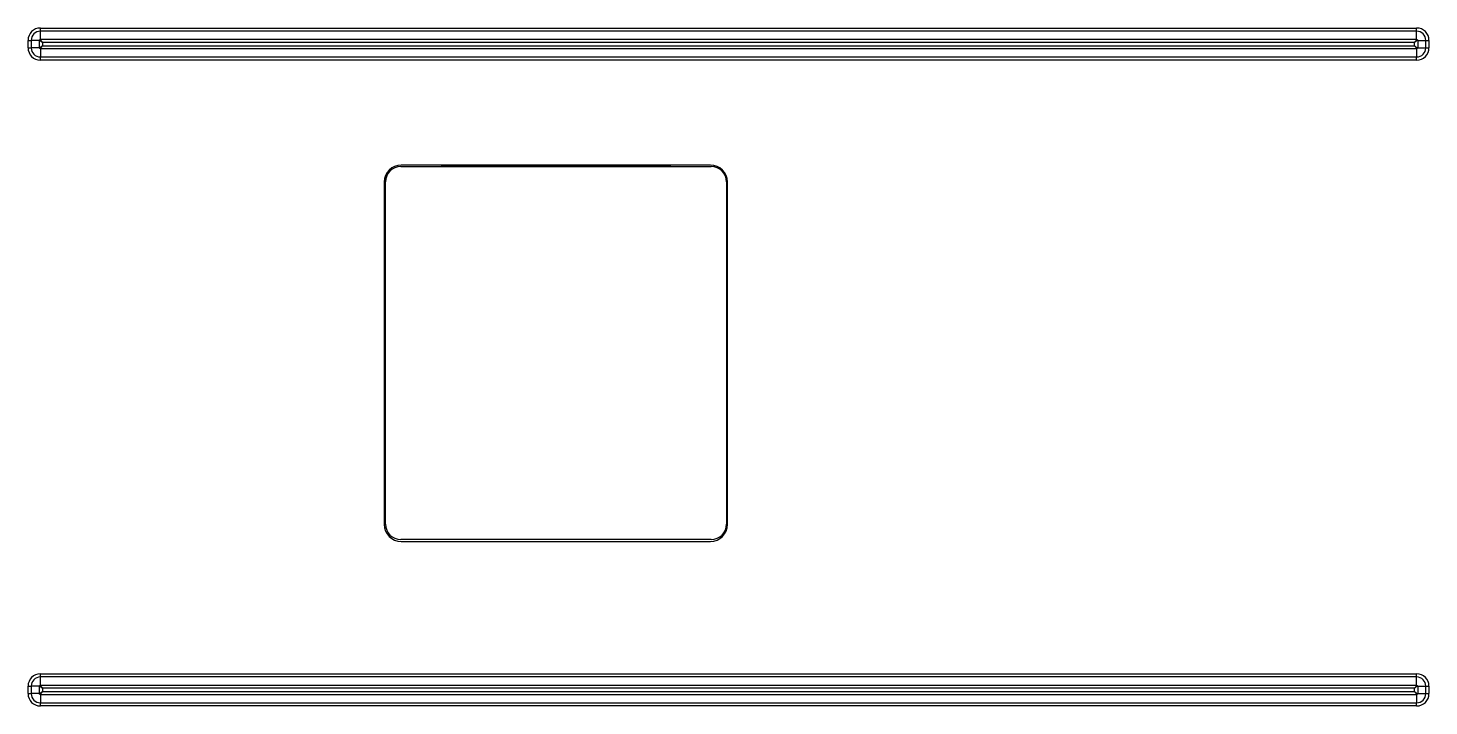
# Model space of a CAD drawing. Header units: millimetres. Extents: x 10547 to 11305, y 9897 to 10391.
# Drawn here: x 10963.787 to 10968.683, y 10157.545 to 10159.915 of the extents above; entities that cross this region are included whole.
import ezdxf

# ---------------------------------------------------------------- set-up
doc = ezdxf.new("R2010")
doc.units = ezdxf.units.MM
doc.layers.add('LG-AIRCON', color=240, linetype='Continuous')

# ---------------------------------------------------------------- blocks, each defined once
blk = doc.blocks.new('NEWUXC-1')
at = {"layer": 'LG-AIRCON', "color": 0}
for p, q in [((-322.75, 1319), (322.75, 1319)), ((-322.75, 1317.5), (-322.75, 1319)), ((322.75, 1317.5), (-322.75, 1317.5)), ((-322.75, 1313.7), (-322.75, 1317.5)), ((322.75, 1317.5), (322.75, 1319)), ((322.75, 1313.7), (322.75, 1317.5)), ((-328.55, 1309.7), (-328.55, 1313.2)), ((-328.55, 1313.2), (-327.05, 1313.2)), ((-328.55, 1309.7), (-327.05, 1309.7)), ((-327.05, 1313.2), (-327.05, 1309.7)), ((-323.25, 1313.2), (-327.05, 1313.2)), ((-323.25, 1309.7), (-327.05, 1309.7)), ((-323.25, 1309.7), (-323.25, 1313.2)), ((-322.75, 1313.7), (322.75, 1313.7)), ((-322.75, 1309.2), (-322.75, 1305.4)), ((322.75, 1309.2), (-322.75, 1309.2)), ((321.75, 1312.2), (-321.75, 1312.2)), ((-321.75, 1312.2), (-321.75, 1310.7)), ((-321.75, 1310.7), (321.75, 1310.7)), ((321.75, 1310.7), (321.75, 1312.2)), ((322.75, 1309.2), (322.75, 1305.4)), ((323.25, 1313.2), (327.05, 1313.2)), ((323.25, 1313.2), (323.25, 1309.7)), ((323.25, 1309.7), (327.05, 1309.7)), ((327.05, 1313.2), (328.55, 1313.2)), ((327.05, 1309.7), (327.05, 1313.2)), ((327.05, 1309.7), (328.55, 1309.7)), ((328.55, 1313.2), (328.55, 1309.7)), ((-322.75, 1303.9), (-322.75, 1305.4)), ((-322.75, 1305.4), (322.75, 1305.4)), ((322.75, 1303.9), (-322.75, 1303.9)), ((322.75, 1303.9), (322.75, 1305.4)), ((-153.7, 1254), (-8.1, 1254)), ((-8.5, 1254.7), (-153.5, 1254.7)), ((-134.4, 1254.5), (-134.4, 1254.7)), ((-134.4, 1254), (-134.4, 1254.5)), ((-134.4, 1254.5), (-27.4, 1254.5)), ((-27.4, 1254.5), (-27.4, 1254.7)), ((-27.4, 1254.5), (-27.4, 1254)), ((-161.5, 1246.7), (-161.5, 1086.1)), ((-160.9, 1086.2), (-160.9, 1246.8)), ((-0.9, 1246.8), (-0.9, 1086.2)), ((-0.5, 1086.1), (-0.5, 1246.7)), ((-161.5, 1240.64), (-161.1, 1240.64)), ((-161.1, 1240.64), (-160.9, 1240.44)), ((-0.9, 1240.64), (-0.5, 1240.64)), ((-8.1, 1079), (-153.7, 1079)), ((-153.5, 1078.1), (-8.5, 1078.1)), ((-322.75, 1016), (322.75, 1016)), ((-322.75, 1014.5), (-322.75, 1016)), ((322.75, 1014.5), (-322.75, 1014.5)), ((-322.75, 1010.7), (-322.75, 1014.5)), ((322.75, 1014.5), (322.75, 1016)), ((322.75, 1010.7), (322.75, 1014.5)), ((-328.55, 1006.7), (-328.55, 1010.2)), ((-328.55, 1010.2), (-327.05, 1010.2)), ((-328.55, 1006.7), (-327.05, 1006.7)), ((-327.05, 1010.2), (-327.05, 1006.7)), ((-323.25, 1010.2), (-327.05, 1010.2)), ((-323.25, 1006.7), (-327.05, 1006.7)), ((-323.25, 1006.7), (-323.25, 1010.2)), ((-322.75, 1010.7), (322.75, 1010.7)), ((-322.75, 1006.2), (-322.75, 1002.4)), ((322.75, 1006.2), (-322.75, 1006.2)), ((-321.75, 1009.2), (-321.75, 1007.7)), ((321.75, 1009.2), (-321.75, 1009.2)), ((-321.75, 1007.7), (321.75, 1007.7)), ((321.75, 1007.7), (321.75, 1009.2)), ((322.75, 1006.2), (322.75, 1002.4)), ((323.25, 1010.2), (327.05, 1010.2)), ((323.25, 1010.2), (323.25, 1006.7)), ((323.25, 1006.7), (327.05, 1006.7)), ((327.05, 1010.2), (328.55, 1010.2)), ((327.05, 1006.7), (327.05, 1010.2)), ((327.05, 1006.7), (328.55, 1006.7)), ((328.55, 1010.2), (328.55, 1006.7)), ((-322.75, 1000.9), (-322.75, 1002.4)), ((-322.75, 1002.4), (322.75, 1002.4)), ((322.75, 1000.9), (-322.75, 1000.9)), ((322.75, 1000.9), (322.75, 1002.4))]:
    blk.add_line(p, q, dxfattribs=at)
for points in [[(-323.25, 1313.2), (-323.24, 1313.21), (-323.23, 1313.22), (-323.23, 1313.23), (-323.22, 1313.24), (-323.21, 1313.25), (-323.2, 1313.27), (-323.19, 1313.28), (-323.18, 1313.29), (-323.17, 1313.3), (-323.16, 1313.31), (-323.16, 1313.32), (-323.15, 1313.33), (-323.14, 1313.34), (-323.13, 1313.35), (-323.12, 1313.36), (-323.11, 1313.37), (-323.1, 1313.39), (-323.09, 1313.4), (-323.08, 1313.41), (-323.07, 1313.42), (-323.06, 1313.43), (-323.05, 1313.44), (-323.04, 1313.45), (-323.03, 1313.46), (-323.02, 1313.47), (-323.01, 1313.48), (-323, 1313.49), (-322.99, 1313.5), (-322.98, 1313.51), (-322.97, 1313.52), (-322.96, 1313.53), (-322.95, 1313.54), (-322.94, 1313.55), (-322.92, 1313.56), (-322.91, 1313.57), (-322.9, 1313.58), (-322.89, 1313.59), (-322.88, 1313.6), (-322.87, 1313.61), (-322.86, 1313.61), (-322.85, 1313.62), (-322.84, 1313.63), (-322.83, 1313.64), (-322.82, 1313.65), (-322.8, 1313.66), (-322.79, 1313.67), (-322.78, 1313.68), (-322.77, 1313.68), (-322.76, 1313.69), (-322.75, 1313.7)], [(-323.25, 1313.2), (-323.21, 1313.19), (-323.18, 1313.19), (-323.14, 1313.18), (-323.11, 1313.17), (-323.07, 1313.16), (-323.04, 1313.15), (-323.01, 1313.14), (-322.98, 1313.13), (-322.95, 1313.12), (-322.92, 1313.11), (-322.89, 1313.09), (-322.86, 1313.08), (-322.83, 1313.06), (-322.8, 1313.04), (-322.76, 1313.03), (-322.73, 1313.01), (-322.7, 1312.99), (-322.67, 1312.97), (-322.64, 1312.95), (-322.61, 1312.93), (-322.58, 1312.91), (-322.55, 1312.89), (-322.52, 1312.86), (-322.49, 1312.84), (-322.46, 1312.82), (-322.43, 1312.79), (-322.4, 1312.77), (-322.37, 1312.75), (-322.35, 1312.72), (-322.32, 1312.7), (-322.29, 1312.67), (-322.26, 1312.65), (-322.23, 1312.63), (-322.2, 1312.6), (-322.17, 1312.58), (-322.15, 1312.55), (-322.12, 1312.53), (-322.09, 1312.5), (-322.06, 1312.48), (-322.03, 1312.45), (-322, 1312.43), (-321.98, 1312.4), (-321.95, 1312.38), (-321.92, 1312.35), (-321.89, 1312.33), (-321.86, 1312.3), (-321.83, 1312.28), (-321.81, 1312.25), (-321.78, 1312.23), (-321.75, 1312.2)], [(-321.75, 1310.7), (-321.78, 1310.67), (-321.81, 1310.65), (-321.83, 1310.62), (-321.86, 1310.6), (-321.89, 1310.57), (-321.92, 1310.55), (-321.95, 1310.52), (-321.98, 1310.5), (-322, 1310.47), (-322.03, 1310.45), (-322.06, 1310.42), (-322.09, 1310.4), (-322.12, 1310.37), (-322.15, 1310.35), (-322.17, 1310.32), (-322.2, 1310.3), (-322.23, 1310.27), (-322.26, 1310.25), (-322.29, 1310.23), (-322.32, 1310.2), (-322.35, 1310.18), (-322.37, 1310.15), (-322.4, 1310.13), (-322.43, 1310.11), (-322.46, 1310.08), (-322.49, 1310.06), (-322.52, 1310.04), (-322.55, 1310.01), (-322.58, 1309.99), (-322.61, 1309.97), (-322.64, 1309.95), (-322.67, 1309.93), (-322.7, 1309.91), (-322.73, 1309.89), (-322.76, 1309.87), (-322.8, 1309.86), (-322.83, 1309.84), (-322.86, 1309.82), (-322.89, 1309.81), (-322.92, 1309.79), (-322.95, 1309.78), (-322.98, 1309.77), (-323.01, 1309.76), (-323.04, 1309.75), (-323.07, 1309.74), (-323.11, 1309.73), (-323.14, 1309.72), (-323.18, 1309.71), (-323.21, 1309.71), (-323.25, 1309.7)], [(-322.75, 1309.2), (-322.76, 1309.21), (-322.77, 1309.22), (-322.78, 1309.22), (-322.79, 1309.23), (-322.8, 1309.24), (-322.82, 1309.25), (-322.83, 1309.26), (-322.84, 1309.27), (-322.85, 1309.28), (-322.86, 1309.29), (-322.87, 1309.29), (-322.88, 1309.3), (-322.89, 1309.31), (-322.9, 1309.32), (-322.91, 1309.33), (-322.92, 1309.34), (-322.94, 1309.35), (-322.95, 1309.36), (-322.96, 1309.37), (-322.97, 1309.38), (-322.98, 1309.39), (-322.99, 1309.4), (-323, 1309.41), (-323.01, 1309.42), (-323.02, 1309.43), (-323.03, 1309.44), (-323.04, 1309.45), (-323.05, 1309.46), (-323.06, 1309.47), (-323.07, 1309.48), (-323.08, 1309.49), (-323.09, 1309.5), (-323.1, 1309.51), (-323.11, 1309.53), (-323.12, 1309.54), (-323.13, 1309.55), (-323.14, 1309.56), (-323.15, 1309.57), (-323.16, 1309.58), (-323.16, 1309.59), (-323.17, 1309.6), (-323.18, 1309.61), (-323.19, 1309.62), (-323.2, 1309.63), (-323.21, 1309.65), (-323.22, 1309.66), (-323.23, 1309.67), (-323.23, 1309.68), (-323.24, 1309.69), (-323.25, 1309.7)], [(-322.75, 1313.7), (-322.75, 1313.67), (-322.74, 1313.63), (-322.73, 1313.6), (-322.73, 1313.57), (-322.72, 1313.54), (-322.71, 1313.5), (-322.7, 1313.47), (-322.68, 1313.44), (-322.67, 1313.4), (-322.66, 1313.37), (-322.64, 1313.34), (-322.63, 1313.31), (-322.61, 1313.28), (-322.59, 1313.24), (-322.58, 1313.21), (-322.56, 1313.18), (-322.54, 1313.15), (-322.52, 1313.12), (-322.5, 1313.09), (-322.48, 1313.06), (-322.46, 1313.03), (-322.43, 1313), (-322.41, 1312.97), (-322.39, 1312.94), (-322.37, 1312.91), (-322.34, 1312.88), (-322.32, 1312.85), (-322.3, 1312.82), (-322.27, 1312.8), (-322.25, 1312.77), (-322.22, 1312.74), (-322.2, 1312.71), (-322.18, 1312.68), (-322.15, 1312.65), (-322.13, 1312.62), (-322.1, 1312.6), (-322.08, 1312.57), (-322.05, 1312.54), (-322.03, 1312.51), (-322, 1312.48), (-321.98, 1312.45), (-321.95, 1312.43), (-321.93, 1312.4), (-321.9, 1312.37), (-321.88, 1312.34), (-321.85, 1312.31), (-321.83, 1312.28), (-321.8, 1312.26), (-321.78, 1312.23), (-321.75, 1312.2)], [(-321.75, 1310.7), (-321.78, 1310.67), (-321.8, 1310.64), (-321.83, 1310.62), (-321.85, 1310.59), (-321.88, 1310.56), (-321.9, 1310.53), (-321.93, 1310.5), (-321.95, 1310.47), (-321.98, 1310.45), (-322, 1310.42), (-322.03, 1310.39), (-322.05, 1310.36), (-322.08, 1310.33), (-322.1, 1310.3), (-322.13, 1310.28), (-322.15, 1310.25), (-322.18, 1310.22), (-322.2, 1310.19), (-322.22, 1310.16), (-322.25, 1310.13), (-322.27, 1310.1), (-322.3, 1310.08), (-322.32, 1310.05), (-322.34, 1310.02), (-322.37, 1309.99), (-322.39, 1309.96), (-322.41, 1309.93), (-322.43, 1309.9), (-322.46, 1309.87), (-322.48, 1309.84), (-322.5, 1309.81), (-322.52, 1309.78), (-322.54, 1309.75), (-322.56, 1309.72), (-322.58, 1309.69), (-322.59, 1309.66), (-322.61, 1309.62), (-322.63, 1309.59), (-322.64, 1309.56), (-322.66, 1309.53), (-322.67, 1309.5), (-322.68, 1309.46), (-322.7, 1309.43), (-322.71, 1309.4), (-322.72, 1309.36), (-322.73, 1309.33), (-322.73, 1309.3), (-322.74, 1309.27), (-322.75, 1309.23), (-322.75, 1309.2)], [(322.75, 1313.7), (322.74, 1313.66), (322.74, 1313.63), (322.73, 1313.59), (322.72, 1313.56), (322.71, 1313.52), (322.7, 1313.49), (322.69, 1313.46), (322.68, 1313.43), (322.67, 1313.4), (322.66, 1313.37), (322.64, 1313.34), (322.63, 1313.31), (322.61, 1313.28), (322.59, 1313.25), (322.58, 1313.21), (322.56, 1313.18), (322.54, 1313.15), (322.52, 1313.12), (322.5, 1313.09), (322.48, 1313.06), (322.46, 1313.03), (322.44, 1313), (322.41, 1312.97), (322.39, 1312.94), (322.37, 1312.91), (322.34, 1312.88), (322.32, 1312.85), (322.3, 1312.82), (322.27, 1312.8), (322.25, 1312.77), (322.22, 1312.74), (322.2, 1312.71), (322.18, 1312.68), (322.15, 1312.65), (322.13, 1312.62), (322.1, 1312.6), (322.08, 1312.57), (322.05, 1312.54), (322.03, 1312.51), (322, 1312.48), (321.98, 1312.45), (321.95, 1312.43), (321.93, 1312.4), (321.9, 1312.37), (321.88, 1312.34), (321.85, 1312.31), (321.83, 1312.28), (321.8, 1312.26), (321.78, 1312.23), (321.75, 1312.2)], [(323.25, 1313.2), (323.22, 1313.2), (323.18, 1313.19), (323.15, 1313.18), (323.12, 1313.18), (323.09, 1313.17), (323.05, 1313.16), (323.02, 1313.15), (322.99, 1313.13), (322.95, 1313.12), (322.92, 1313.11), (322.89, 1313.09), (322.86, 1313.08), (322.83, 1313.06), (322.79, 1313.04), (322.76, 1313.03), (322.73, 1313.01), (322.7, 1312.99), (322.67, 1312.97), (322.64, 1312.95), (322.61, 1312.93), (322.58, 1312.91), (322.55, 1312.88), (322.52, 1312.86), (322.49, 1312.84), (322.46, 1312.82), (322.43, 1312.79), (322.4, 1312.77), (322.37, 1312.75), (322.35, 1312.72), (322.32, 1312.7), (322.29, 1312.67), (322.26, 1312.65), (322.23, 1312.63), (322.2, 1312.6), (322.17, 1312.58), (322.15, 1312.55), (322.12, 1312.53), (322.09, 1312.5), (322.06, 1312.48), (322.03, 1312.45), (322, 1312.43), (321.98, 1312.4), (321.95, 1312.38), (321.92, 1312.35), (321.89, 1312.33), (321.86, 1312.3), (321.83, 1312.28), (321.81, 1312.25), (321.78, 1312.23), (321.75, 1312.2)], [(321.75, 1310.7), (321.78, 1310.67), (321.8, 1310.64), (321.83, 1310.62), (321.85, 1310.59), (321.88, 1310.56), (321.9, 1310.53), (321.93, 1310.5), (321.95, 1310.47), (321.98, 1310.45), (322, 1310.42), (322.03, 1310.39), (322.05, 1310.36), (322.08, 1310.33), (322.1, 1310.3), (322.13, 1310.28), (322.15, 1310.25), (322.18, 1310.22), (322.2, 1310.19), (322.22, 1310.16), (322.25, 1310.13), (322.27, 1310.1), (322.3, 1310.08), (322.32, 1310.05), (322.34, 1310.02), (322.37, 1309.99), (322.39, 1309.96), (322.41, 1309.93), (322.44, 1309.9), (322.46, 1309.87), (322.48, 1309.84), (322.5, 1309.81), (322.52, 1309.78), (322.54, 1309.75), (322.56, 1309.72), (322.58, 1309.69), (322.59, 1309.65), (322.61, 1309.62), (322.63, 1309.59), (322.64, 1309.56), (322.66, 1309.53), (322.67, 1309.5), (322.68, 1309.47), (322.69, 1309.44), (322.7, 1309.41), (322.71, 1309.38), (322.72, 1309.34), (322.73, 1309.31), (322.74, 1309.27), (322.74, 1309.24), (322.75, 1309.2)], [(321.75, 1310.7), (321.78, 1310.67), (321.81, 1310.65), (321.83, 1310.62), (321.86, 1310.6), (321.89, 1310.57), (321.92, 1310.55), (321.95, 1310.52), (321.98, 1310.5), (322, 1310.47), (322.03, 1310.45), (322.06, 1310.42), (322.09, 1310.4), (322.12, 1310.37), (322.15, 1310.35), (322.17, 1310.32), (322.2, 1310.3), (322.23, 1310.27), (322.26, 1310.25), (322.29, 1310.23), (322.32, 1310.2), (322.35, 1310.18), (322.37, 1310.15), (322.4, 1310.13), (322.43, 1310.11), (322.46, 1310.08), (322.49, 1310.06), (322.52, 1310.04), (322.55, 1310.02), (322.58, 1309.99), (322.61, 1309.97), (322.64, 1309.95), (322.67, 1309.93), (322.7, 1309.91), (322.73, 1309.89), (322.76, 1309.87), (322.79, 1309.86), (322.83, 1309.84), (322.86, 1309.82), (322.89, 1309.81), (322.92, 1309.79), (322.95, 1309.78), (322.99, 1309.77), (323.02, 1309.75), (323.05, 1309.74), (323.09, 1309.73), (323.12, 1309.72), (323.15, 1309.72), (323.18, 1309.71), (323.22, 1309.7), (323.25, 1309.7)], [(322.75, 1313.7), (322.76, 1313.69), (322.77, 1313.68), (322.78, 1313.68), (322.79, 1313.67), (322.8, 1313.66), (322.82, 1313.65), (322.83, 1313.64), (322.84, 1313.63), (322.85, 1313.62), (322.86, 1313.61), (322.87, 1313.61), (322.88, 1313.6), (322.89, 1313.59), (322.9, 1313.58), (322.91, 1313.57), (322.92, 1313.56), (322.94, 1313.55), (322.95, 1313.54), (322.96, 1313.53), (322.97, 1313.52), (322.98, 1313.51), (322.99, 1313.5), (323, 1313.49), (323.01, 1313.48), (323.02, 1313.47), (323.03, 1313.46), (323.04, 1313.45), (323.05, 1313.44), (323.06, 1313.43), (323.07, 1313.42), (323.08, 1313.41), (323.09, 1313.4), (323.1, 1313.39), (323.11, 1313.37), (323.12, 1313.36), (323.13, 1313.35), (323.14, 1313.34), (323.15, 1313.33), (323.16, 1313.32), (323.16, 1313.31), (323.17, 1313.3), (323.18, 1313.29), (323.19, 1313.28), (323.2, 1313.27), (323.21, 1313.25), (323.22, 1313.24), (323.23, 1313.23), (323.23, 1313.22), (323.24, 1313.21), (323.25, 1313.2)], [(323.25, 1309.7), (323.24, 1309.69), (323.23, 1309.68), (323.23, 1309.67), (323.22, 1309.66), (323.21, 1309.65), (323.2, 1309.63), (323.19, 1309.62), (323.18, 1309.61), (323.17, 1309.6), (323.16, 1309.59), (323.16, 1309.58), (323.15, 1309.57), (323.14, 1309.56), (323.13, 1309.55), (323.12, 1309.54), (323.11, 1309.53), (323.1, 1309.51), (323.09, 1309.5), (323.08, 1309.49), (323.07, 1309.48), (323.06, 1309.47), (323.05, 1309.46), (323.04, 1309.45), (323.03, 1309.44), (323.02, 1309.43), (323.01, 1309.42), (323, 1309.41), (322.99, 1309.4), (322.98, 1309.39), (322.97, 1309.38), (322.96, 1309.37), (322.95, 1309.36), (322.94, 1309.35), (322.92, 1309.34), (322.91, 1309.33), (322.9, 1309.32), (322.89, 1309.31), (322.88, 1309.3), (322.87, 1309.29), (322.86, 1309.29), (322.85, 1309.28), (322.84, 1309.27), (322.83, 1309.26), (322.82, 1309.25), (322.8, 1309.24), (322.79, 1309.23), (322.78, 1309.22), (322.77, 1309.22), (322.76, 1309.21), (322.75, 1309.2)], [(-323.25, 1010.2), (-323.24, 1010.21), (-323.23, 1010.22), (-323.23, 1010.23), (-323.22, 1010.24), (-323.21, 1010.25), (-323.2, 1010.27), (-323.19, 1010.28), (-323.18, 1010.29), (-323.17, 1010.3), (-323.16, 1010.31), (-323.16, 1010.32), (-323.15, 1010.33), (-323.14, 1010.34), (-323.13, 1010.35), (-323.12, 1010.36), (-323.11, 1010.37), (-323.1, 1010.39), (-323.09, 1010.4), (-323.08, 1010.41), (-323.07, 1010.42), (-323.06, 1010.43), (-323.05, 1010.44), (-323.04, 1010.45), (-323.03, 1010.46), (-323.02, 1010.47), (-323.01, 1010.48), (-323, 1010.49), (-322.99, 1010.5), (-322.98, 1010.51), (-322.97, 1010.52), (-322.96, 1010.53), (-322.95, 1010.54), (-322.94, 1010.55), (-322.92, 1010.56), (-322.91, 1010.57), (-322.9, 1010.58), (-322.89, 1010.59), (-322.88, 1010.6), (-322.87, 1010.61), (-322.86, 1010.61), (-322.85, 1010.62), (-322.84, 1010.63), (-322.83, 1010.64), (-322.82, 1010.65), (-322.8, 1010.66), (-322.79, 1010.67), (-322.78, 1010.68), (-322.77, 1010.68), (-322.76, 1010.69), (-322.75, 1010.7)], [(-323.25, 1010.2), (-323.21, 1010.19), (-323.18, 1010.19), (-323.14, 1010.18), (-323.11, 1010.17), (-323.07, 1010.16), (-323.04, 1010.15), (-323.01, 1010.14), (-322.98, 1010.13), (-322.95, 1010.12), (-322.92, 1010.11), (-322.89, 1010.09), (-322.86, 1010.08), (-322.83, 1010.06), (-322.8, 1010.04), (-322.76, 1010.03), (-322.73, 1010.01), (-322.7, 1009.99), (-322.67, 1009.97), (-322.64, 1009.95), (-322.61, 1009.93), (-322.58, 1009.91), (-322.55, 1009.89), (-322.52, 1009.86), (-322.49, 1009.84), (-322.46, 1009.82), (-322.43, 1009.79), (-322.4, 1009.77), (-322.37, 1009.75), (-322.35, 1009.72), (-322.32, 1009.7), (-322.29, 1009.67), (-322.26, 1009.65), (-322.23, 1009.63), (-322.2, 1009.6), (-322.17, 1009.58), (-322.15, 1009.55), (-322.12, 1009.53), (-322.09, 1009.5), (-322.06, 1009.48), (-322.03, 1009.45), (-322, 1009.43), (-321.98, 1009.4), (-321.95, 1009.38), (-321.92, 1009.35), (-321.89, 1009.33), (-321.86, 1009.3), (-321.83, 1009.28), (-321.81, 1009.25), (-321.78, 1009.23), (-321.75, 1009.2)], [(-321.75, 1007.7), (-321.78, 1007.68), (-321.81, 1007.65), (-321.83, 1007.62), (-321.86, 1007.6), (-321.89, 1007.57), (-321.92, 1007.55), (-321.95, 1007.52), (-321.98, 1007.5), (-322, 1007.47), (-322.03, 1007.45), (-322.06, 1007.42), (-322.09, 1007.4), (-322.12, 1007.37), (-322.15, 1007.35), (-322.17, 1007.32), (-322.2, 1007.3), (-322.23, 1007.27), (-322.26, 1007.25), (-322.29, 1007.23), (-322.32, 1007.2), (-322.35, 1007.18), (-322.37, 1007.15), (-322.4, 1007.13), (-322.43, 1007.11), (-322.46, 1007.08), (-322.49, 1007.06), (-322.52, 1007.04), (-322.55, 1007.01), (-322.58, 1006.99), (-322.61, 1006.97), (-322.64, 1006.95), (-322.67, 1006.93), (-322.7, 1006.91), (-322.73, 1006.89), (-322.76, 1006.87), (-322.8, 1006.86), (-322.83, 1006.84), (-322.86, 1006.82), (-322.89, 1006.81), (-322.92, 1006.79), (-322.95, 1006.78), (-322.98, 1006.77), (-323.01, 1006.76), (-323.04, 1006.75), (-323.07, 1006.74), (-323.11, 1006.73), (-323.14, 1006.72), (-323.18, 1006.71), (-323.21, 1006.71), (-323.25, 1006.7)], [(-322.75, 1006.2), (-322.76, 1006.21), (-322.77, 1006.22), (-322.78, 1006.23), (-322.79, 1006.23), (-322.8, 1006.24), (-322.82, 1006.25), (-322.83, 1006.26), (-322.84, 1006.27), (-322.85, 1006.28), (-322.86, 1006.29), (-322.87, 1006.29), (-322.88, 1006.3), (-322.89, 1006.31), (-322.9, 1006.32), (-322.91, 1006.33), (-322.92, 1006.34), (-322.94, 1006.35), (-322.95, 1006.36), (-322.96, 1006.37), (-322.97, 1006.38), (-322.98, 1006.39), (-322.99, 1006.4), (-323, 1006.41), (-323.01, 1006.42), (-323.02, 1006.43), (-323.03, 1006.44), (-323.04, 1006.45), (-323.05, 1006.46), (-323.06, 1006.47), (-323.07, 1006.48), (-323.08, 1006.49), (-323.09, 1006.5), (-323.1, 1006.51), (-323.11, 1006.53), (-323.12, 1006.54), (-323.13, 1006.55), (-323.14, 1006.56), (-323.15, 1006.57), (-323.16, 1006.58), (-323.16, 1006.59), (-323.17, 1006.6), (-323.18, 1006.61), (-323.19, 1006.62), (-323.2, 1006.63), (-323.21, 1006.65), (-323.22, 1006.66), (-323.23, 1006.67), (-323.23, 1006.68), (-323.24, 1006.69), (-323.25, 1006.7)], [(-322.75, 1010.7), (-322.75, 1010.67), (-322.74, 1010.63), (-322.73, 1010.6), (-322.73, 1010.57), (-322.72, 1010.54), (-322.71, 1010.5), (-322.7, 1010.47), (-322.68, 1010.44), (-322.67, 1010.4), (-322.66, 1010.37), (-322.64, 1010.34), (-322.63, 1010.31), (-322.61, 1010.28), (-322.59, 1010.24), (-322.58, 1010.21), (-322.56, 1010.18), (-322.54, 1010.15), (-322.52, 1010.12), (-322.5, 1010.09), (-322.48, 1010.06), (-322.46, 1010.03), (-322.43, 1010), (-322.41, 1009.97), (-322.39, 1009.94), (-322.37, 1009.91), (-322.34, 1009.88), (-322.32, 1009.85), (-322.3, 1009.82), (-322.27, 1009.8), (-322.25, 1009.77), (-322.22, 1009.74), (-322.2, 1009.71), (-322.18, 1009.68), (-322.15, 1009.65), (-322.13, 1009.62), (-322.1, 1009.6), (-322.08, 1009.57), (-322.05, 1009.54), (-322.03, 1009.51), (-322, 1009.48), (-321.98, 1009.45), (-321.95, 1009.43), (-321.93, 1009.4), (-321.9, 1009.37), (-321.88, 1009.34), (-321.85, 1009.31), (-321.83, 1009.29), (-321.8, 1009.26), (-321.78, 1009.23), (-321.75, 1009.2)], [(-321.75, 1007.7), (-321.78, 1007.67), (-321.8, 1007.64), (-321.83, 1007.62), (-321.85, 1007.59), (-321.88, 1007.56), (-321.9, 1007.53), (-321.93, 1007.5), (-321.95, 1007.47), (-321.98, 1007.45), (-322, 1007.42), (-322.03, 1007.39), (-322.05, 1007.36), (-322.08, 1007.33), (-322.1, 1007.3), (-322.13, 1007.28), (-322.15, 1007.25), (-322.18, 1007.22), (-322.2, 1007.19), (-322.22, 1007.16), (-322.25, 1007.13), (-322.27, 1007.1), (-322.3, 1007.08), (-322.32, 1007.05), (-322.34, 1007.02), (-322.37, 1006.99), (-322.39, 1006.96), (-322.41, 1006.93), (-322.43, 1006.9), (-322.46, 1006.87), (-322.48, 1006.84), (-322.5, 1006.81), (-322.52, 1006.78), (-322.54, 1006.75), (-322.56, 1006.72), (-322.58, 1006.69), (-322.59, 1006.66), (-322.61, 1006.62), (-322.63, 1006.59), (-322.64, 1006.56), (-322.66, 1006.53), (-322.67, 1006.5), (-322.68, 1006.46), (-322.7, 1006.43), (-322.71, 1006.4), (-322.72, 1006.36), (-322.73, 1006.33), (-322.73, 1006.3), (-322.74, 1006.27), (-322.75, 1006.23), (-322.75, 1006.2)], [(322.75, 1010.7), (322.74, 1010.66), (322.74, 1010.63), (322.73, 1010.59), (322.72, 1010.56), (322.71, 1010.52), (322.7, 1010.49), (322.69, 1010.46), (322.68, 1010.43), (322.67, 1010.4), (322.66, 1010.37), (322.64, 1010.34), (322.63, 1010.31), (322.61, 1010.28), (322.59, 1010.25), (322.58, 1010.21), (322.56, 1010.18), (322.54, 1010.15), (322.52, 1010.12), (322.5, 1010.09), (322.48, 1010.06), (322.46, 1010.03), (322.44, 1010), (322.41, 1009.97), (322.39, 1009.94), (322.37, 1009.91), (322.34, 1009.88), (322.32, 1009.85), (322.3, 1009.82), (322.27, 1009.8), (322.25, 1009.77), (322.22, 1009.74), (322.2, 1009.71), (322.18, 1009.68), (322.15, 1009.65), (322.13, 1009.62), (322.1, 1009.6), (322.08, 1009.57), (322.05, 1009.54), (322.03, 1009.51), (322, 1009.48), (321.98, 1009.45), (321.95, 1009.43), (321.93, 1009.4), (321.9, 1009.37), (321.88, 1009.34), (321.85, 1009.31), (321.83, 1009.28), (321.8, 1009.26), (321.78, 1009.23), (321.75, 1009.2)], [(323.25, 1010.2), (323.22, 1010.2), (323.18, 1010.19), (323.15, 1010.18), (323.12, 1010.18), (323.09, 1010.17), (323.05, 1010.16), (323.02, 1010.15), (322.99, 1010.13), (322.95, 1010.12), (322.92, 1010.11), (322.89, 1010.09), (322.86, 1010.08), (322.83, 1010.06), (322.79, 1010.04), (322.76, 1010.03), (322.73, 1010.01), (322.7, 1009.99), (322.67, 1009.97), (322.64, 1009.95), (322.61, 1009.93), (322.58, 1009.91), (322.55, 1009.88), (322.52, 1009.86), (322.49, 1009.84), (322.46, 1009.82), (322.43, 1009.79), (322.4, 1009.77), (322.37, 1009.75), (322.35, 1009.72), (322.32, 1009.7), (322.29, 1009.67), (322.26, 1009.65), (322.23, 1009.63), (322.2, 1009.6), (322.17, 1009.58), (322.15, 1009.55), (322.12, 1009.53), (322.09, 1009.5), (322.06, 1009.48), (322.03, 1009.45), (322, 1009.43), (321.98, 1009.4), (321.95, 1009.38), (321.92, 1009.35), (321.89, 1009.33), (321.86, 1009.3), (321.83, 1009.28), (321.81, 1009.25), (321.78, 1009.23), (321.75, 1009.2)], [(321.75, 1007.7), (321.78, 1007.67), (321.8, 1007.64), (321.83, 1007.62), (321.85, 1007.59), (321.88, 1007.56), (321.9, 1007.53), (321.93, 1007.5), (321.95, 1007.47), (321.98, 1007.45), (322, 1007.42), (322.03, 1007.39), (322.05, 1007.36), (322.08, 1007.33), (322.1, 1007.3), (322.13, 1007.28), (322.15, 1007.25), (322.18, 1007.22), (322.2, 1007.19), (322.22, 1007.16), (322.25, 1007.13), (322.27, 1007.1), (322.3, 1007.08), (322.32, 1007.05), (322.34, 1007.02), (322.37, 1006.99), (322.39, 1006.96), (322.41, 1006.93), (322.44, 1006.9), (322.46, 1006.87), (322.48, 1006.84), (322.5, 1006.81), (322.52, 1006.78), (322.54, 1006.75), (322.56, 1006.72), (322.58, 1006.69), (322.59, 1006.66), (322.61, 1006.62), (322.63, 1006.59), (322.64, 1006.56), (322.66, 1006.53), (322.67, 1006.5), (322.68, 1006.47), (322.69, 1006.44), (322.7, 1006.41), (322.71, 1006.38), (322.72, 1006.34), (322.73, 1006.31), (322.74, 1006.27), (322.74, 1006.24), (322.75, 1006.2)], [(321.75, 1007.7), (321.78, 1007.67), (321.81, 1007.65), (321.83, 1007.62), (321.86, 1007.6), (321.89, 1007.57), (321.92, 1007.55), (321.95, 1007.52), (321.98, 1007.5), (322, 1007.47), (322.03, 1007.45), (322.06, 1007.42), (322.09, 1007.4), (322.12, 1007.37), (322.15, 1007.35), (322.17, 1007.32), (322.2, 1007.3), (322.23, 1007.27), (322.26, 1007.25), (322.29, 1007.23), (322.32, 1007.2), (322.35, 1007.18), (322.37, 1007.15), (322.4, 1007.13), (322.43, 1007.11), (322.46, 1007.08), (322.49, 1007.06), (322.52, 1007.04), (322.55, 1007.02), (322.58, 1006.99), (322.61, 1006.97), (322.64, 1006.95), (322.67, 1006.93), (322.7, 1006.91), (322.73, 1006.89), (322.76, 1006.87), (322.79, 1006.86), (322.83, 1006.84), (322.86, 1006.82), (322.89, 1006.81), (322.92, 1006.79), (322.95, 1006.78), (322.99, 1006.77), (323.02, 1006.75), (323.05, 1006.74), (323.09, 1006.73), (323.12, 1006.72), (323.15, 1006.72), (323.18, 1006.71), (323.22, 1006.7), (323.25, 1006.7)], [(322.75, 1010.7), (322.76, 1010.69), (322.77, 1010.68), (322.78, 1010.68), (322.79, 1010.67), (322.8, 1010.66), (322.82, 1010.65), (322.83, 1010.64), (322.84, 1010.63), (322.85, 1010.62), (322.86, 1010.61), (322.87, 1010.61), (322.88, 1010.6), (322.89, 1010.59), (322.9, 1010.58), (322.91, 1010.57), (322.92, 1010.56), (322.94, 1010.55), (322.95, 1010.54), (322.96, 1010.53), (322.97, 1010.52), (322.98, 1010.51), (322.99, 1010.5), (323, 1010.49), (323.01, 1010.48), (323.02, 1010.47), (323.03, 1010.46), (323.04, 1010.45), (323.05, 1010.44), (323.06, 1010.43), (323.07, 1010.42), (323.08, 1010.41), (323.09, 1010.4), (323.1, 1010.39), (323.11, 1010.37), (323.12, 1010.36), (323.13, 1010.35), (323.14, 1010.34), (323.15, 1010.33), (323.16, 1010.32), (323.16, 1010.31), (323.17, 1010.3), (323.18, 1010.29), (323.19, 1010.28), (323.2, 1010.27), (323.21, 1010.25), (323.22, 1010.24), (323.23, 1010.23), (323.23, 1010.22), (323.24, 1010.21), (323.25, 1010.2)], [(323.25, 1006.7), (323.24, 1006.69), (323.23, 1006.68), (323.23, 1006.67), (323.22, 1006.66), (323.21, 1006.65), (323.2, 1006.63), (323.19, 1006.62), (323.18, 1006.61), (323.17, 1006.6), (323.16, 1006.59), (323.16, 1006.58), (323.15, 1006.57), (323.14, 1006.56), (323.13, 1006.55), (323.12, 1006.54), (323.11, 1006.53), (323.1, 1006.51), (323.09, 1006.5), (323.08, 1006.49), (323.07, 1006.48), (323.06, 1006.47), (323.05, 1006.46), (323.04, 1006.45), (323.03, 1006.44), (323.02, 1006.43), (323.01, 1006.42), (323, 1006.41), (322.99, 1006.4), (322.98, 1006.39), (322.97, 1006.38), (322.96, 1006.37), (322.95, 1006.36), (322.94, 1006.35), (322.92, 1006.34), (322.91, 1006.33), (322.9, 1006.32), (322.89, 1006.31), (322.88, 1006.3), (322.87, 1006.29), (322.86, 1006.29), (322.85, 1006.28), (322.84, 1006.27), (322.83, 1006.26), (322.82, 1006.25), (322.8, 1006.24), (322.79, 1006.23), (322.78, 1006.23), (322.77, 1006.22), (322.76, 1006.21), (322.75, 1006.2)]]:
    blk.add_lwpolyline(points, dxfattribs=at)
for centre, radius, start, end in [((-322.75, 1313.2), 5.8, 90, 180), ((-322.75, 1313.2), 4.3, 90, 180), ((322.75, 1313.2), 5.8, 0, 90), ((322.75, 1313.2), 4.3, 0, 90), ((-322.75, 1309.7), 5.8, 180, 270), ((-322.75, 1309.7), 4.3, 180, 270), ((322.75, 1309.7), 5.8, 270, 0), ((322.75, 1309.7), 4.3, 270, 0), ((-153.5, 1246.7), 8, 90, 180), ((-153.7, 1246.8), 7.2, 90, 180), ((-8.5, 1246.7), 8, 0, 90), ((-8.1, 1246.8), 7.2, 0, 90), ((-153.5, 1086.1), 8, 180, 270), ((-153.7, 1086.2), 7.2, 180, 270), ((-8.5, 1086.1), 8, 270, 0), ((-8.1, 1086.2), 7.2, 270, 0), ((-322.75, 1010.2), 5.8, 90, 180), ((-322.75, 1010.2), 4.3, 90, 180), ((322.75, 1010.2), 5.8, 0, 90), ((322.75, 1010.2), 4.3, 0, 90), ((-322.75, 1006.7), 5.8, 180, 270), ((-322.75, 1006.7), 4.3, 180, 270), ((322.75, 1006.7), 5.8, 270, 0), ((322.75, 1006.7), 4.3, 270, 0)]:
    blk.add_arc(centre, radius, start, end, dxfattribs=at)

msp = doc.modelspace()

# ---------------------------------------------------------------- block references
at = {"layer": 'LG-AIRCON', "color": 1, "xscale": 0.007449840356167105, "yscale": 0.007449840356167105, "zscale": 0.007449840356167105}
msp.add_blockref('NEWUXC-1', (10966.2351, 10150.0887), dxfattribs=at)

doc.saveas('drawing.dxf')
